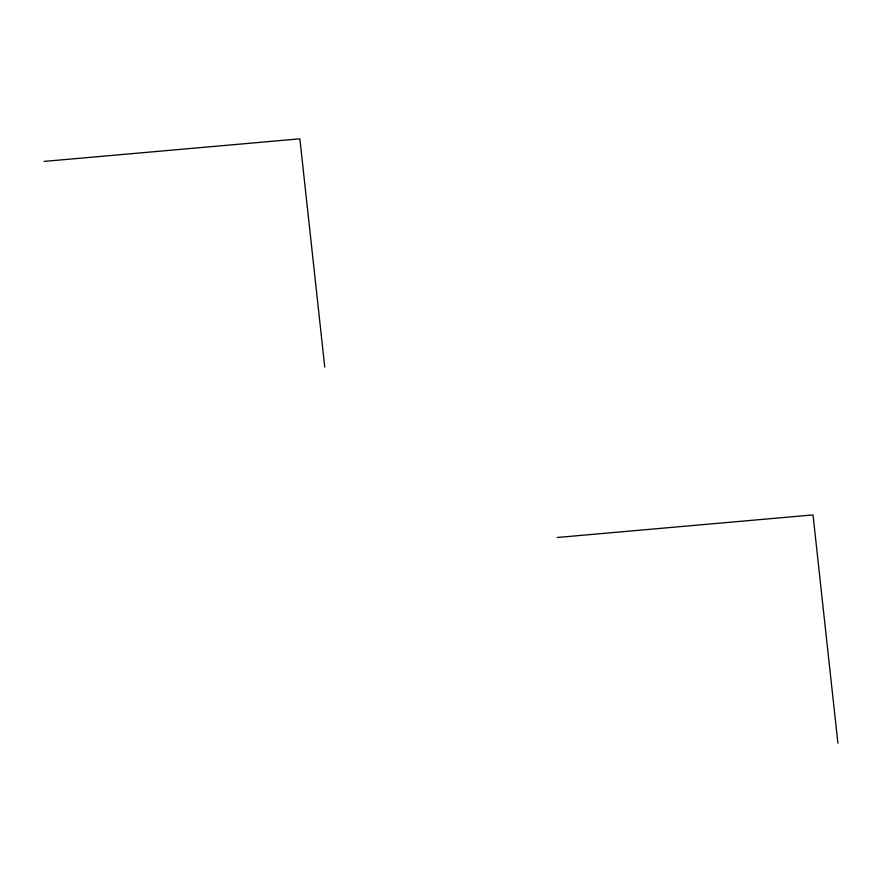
<?xml version="1.0" encoding="UTF-8"?>
<svg xmlns="http://www.w3.org/2000/svg" width="882" height="882" viewBox="0 0 882 882"><rect width="100%" height="100%" fill="white"/><g stroke="black" fill="none" stroke-linecap="round" stroke-linejoin="round"><path stroke-width="1.32" d="M44.1 161.406L299.869 138.827L324.752 367.088M557.248 537.48L813.017 514.912L837.9 743.173"/></g></svg>
